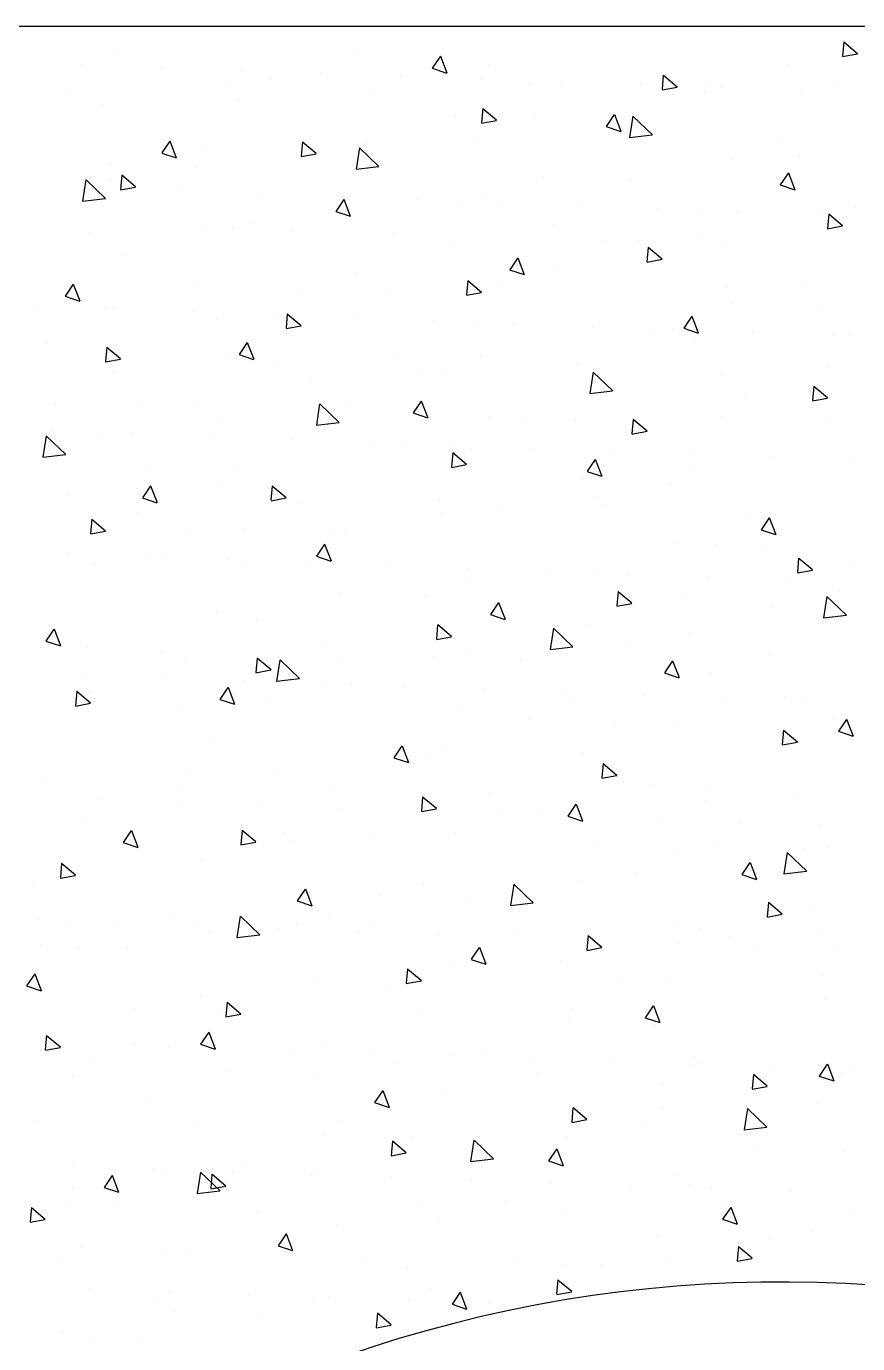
# Model space of a CAD drawing. Header units: inches. Extents: x 6.7 to 49.2, y 11 to 35.8.
# Drawn here: x 14.9612 to 15.2252, y 13.6612 to 14.0796 of the extents above; entities that cross this region are included whole.
import ezdxf

# ---------------------------------------------------------------- set-up
doc = ezdxf.new("R2010")
doc.units = ezdxf.units.IN
doc.header["$MEASUREMENT"] = 0
doc.layers.add('4', color=4, linetype='Continuous')

msp = doc.modelspace()

# ---------------------------------------------------------------- linework, layer by layer
at = {"layer": '4'}
for p, q in [((15.98709, 14.07961, 0.002), (14.48709, 14.07961, 0.002)), ((15.1466, 14.07875), (15.1466, 14.07875)), ((15.18722, 14.07786), (15.18722, 14.07786)), ((14.9897, 14.07167), (14.9897, 14.07167)), ((15.06528, 14.07168), (15.06528, 14.07168)), ((15.22077, 14.07465), (15.22037, 14.0701)), ((15.22038, 14.06999), (15.22516, 14.07087)), ((15.22079, 14.07469), (15.22516, 14.07102)), ((14.97864, 14.06748), (14.97864, 14.06748)), ((15.00401, 14.06655), (15.00401, 14.06655)), ((15.09265, 14.07012), (15.09009, 14.06633)), ((15.09268, 14.07016), (15.09473, 14.06483)), ((15.09282, 14.07071), (15.09282, 14.07071)), ((15.10783, 14.06718), (15.10783, 14.06718)), ((15.20291, 14.06751), (15.20291, 14.06751)), ((15.02937, 14.06563), (15.02937, 14.06563)), ((15.03903, 14.06287), (15.03903, 14.06287)), ((15.05474, 14.0647), (15.05474, 14.0647)), ((15.08011, 14.06377), (15.08011, 14.06377)), ((15.09009, 14.06632), (15.09469, 14.06477)), ((15.10547, 14.06285), (15.10547, 14.06285)), ((15.16345, 14.06408), (15.16305, 14.05952)), ((15.16347, 14.06412), (15.16785, 14.06044)), ((14.97359, 14.05843), (14.97359, 14.05843)), ((15.02461, 14.06136), (15.02461, 14.06136)), ((15.07008, 14.05821), (15.07008, 14.05821)), ((15.12111, 14.06113), (15.12111, 14.06113)), ((15.13084, 14.06192), (15.13084, 14.06192)), ((15.15621, 14.06099), (15.15621, 14.06099)), ((15.16307, 14.05942), (15.16784, 14.0603)), ((15.17665, 14.0587), (15.17665, 14.0587)), ((15.17698, 14.0618), (15.17698, 14.0618)), ((15.18157, 14.06007), (15.18157, 14.06007)), ((15.20694, 14.05914), (15.20694, 14.05914)), ((15.2176, 14.06091), (15.2176, 14.06091)), ((14.98525, 14.05484), (14.98525, 14.05484)), ((15.02844, 14.05651), (15.02844, 14.05651)), ((15.16657, 14.05798), (15.16657, 14.05798)), ((15.09759, 14.05112), (15.09759, 14.05112)), ((15.10614, 14.05351), (15.10574, 14.04895)), ((15.10615, 14.05354), (15.11053, 14.04987)), ((15.12288, 14.05067), (15.12288, 14.05067)), ((15.1479, 14.05158), (15.14535, 14.04779)), ((15.14676, 14.05235), (15.14676, 14.05235)), ((15.14794, 14.05162), (15.14999, 14.04628)), ((15.15378, 14.05109), (15.15273, 14.04432)), ((15.15381, 14.05111), (15.15999, 14.04518)), ((15.10575, 14.04884), (15.11053, 14.04972)), ((15.14534, 14.04778), (15.14995, 14.04623)), ((15.00671, 14.04318), (15.00415, 14.03939)), ((15.00675, 14.04322), (15.0088, 14.03788)), ((15.00788, 14.0431), (15.00788, 14.0431)), ((15.04882, 14.04293), (15.04842, 14.03838)), ((15.04883, 14.04297), (15.05321, 14.0393)), ((15.06737, 14.04167), (15.06737, 14.04167)), ((15.06908, 14.04282), (15.06908, 14.04282)), ((15.10437, 14.04287), (15.10437, 14.04287)), ((15.15272, 14.04433), (15.15996, 14.04518)), ((15.20087, 14.04265), (15.20087, 14.04265)), ((15.00415, 14.03937), (15.00876, 14.03783)), ((15.0182, 14.04044), (15.0182, 14.04044)), ((15.04843, 14.03827), (15.05321, 14.03915)), ((15.06694, 14.04099), (15.06589, 14.03421)), ((15.06696, 14.04101), (15.07315, 14.03508)), ((15.2067, 14.03865), (15.2067, 14.03865)), ((14.98776, 14.03576), (14.98776, 14.03576)), ((15.01531, 14.03479), (15.01531, 14.03479)), ((15.06588, 14.03423), (15.07312, 14.03507)), ((15.1855, 14.03719), (15.1855, 14.03719)), ((15.2032, 14.03308), (15.20524, 14.02774)), ((14.9801, 14.03089), (14.97904, 14.02411)), ((14.98012, 14.03091), (14.98631, 14.02497)), ((14.98798, 14.03099), (14.98798, 14.03099)), ((14.9915, 14.03236), (14.9911, 14.02781)), ((14.99152, 14.0324), (14.99589, 14.02873)), ((15.12539, 14.03159), (15.12539, 14.03159)), ((15.15293, 14.03062), (15.15293, 14.03062)), ((15.20316, 14.03304), (15.2006, 14.02925)), ((15.2006, 14.02924), (15.2052, 14.02769)), ((14.97904, 14.02413), (14.98628, 14.02497)), ((14.98401, 14.02836), (14.98401, 14.02836)), ((14.99112, 14.0277), (14.99589, 14.02858)), ((15.00937, 14.02743), (15.00937, 14.02743)), ((15.03474, 14.0265), (15.03474, 14.0265)), ((15.06011, 14.02558), (15.06011, 14.02558)), ((15.10611, 14.02651), (15.10611, 14.02651)), ((15.06197, 14.02464), (15.05941, 14.02085)), ((15.05941, 14.02083), (15.06401, 14.01929)), ((15.062, 14.02468), (15.06405, 14.01934)), ((15.08547, 14.02465), (15.08547, 14.02465)), ((15.09913, 14.02278), (15.09913, 14.02278)), ((15.11084, 14.02372), (15.11084, 14.02372)), ((15.1362, 14.0228), (15.1362, 14.0228)), ((15.16157, 14.02187), (15.16157, 14.02187)), ((15.17526, 14.02112), (15.17526, 14.02112)), ((15.18694, 14.02094), (15.18694, 14.02094)), ((15.22444, 14.02235), (15.22444, 14.02235)), ((15.03224, 14.01692), (15.03224, 14.01692)), ((15.12873, 14.01669), (15.12873, 14.01669)), ((15.2123, 14.02002), (15.2123, 14.02002)), ((15.21599, 14.02), (15.21559, 14.01544)), ((15.216, 14.02004), (15.22038, 14.01636)), ((14.98122, 14.014), (14.98122, 14.014)), ((15.01782, 14.01572), (15.01782, 14.01572)), ((15.02672, 14.01583), (15.02672, 14.01583)), ((15.04536, 14.01475), (15.04536, 14.01475)), ((15.07771, 14.01377), (15.07771, 14.01377)), ((15.1742, 14.01355), (15.1742, 14.01355)), ((15.2156, 14.01533), (15.22038, 14.01621)), ((15.09587, 14.01044), (15.09587, 14.01044)), ((15.14505, 14.01167), (15.14505, 14.01167)), ((15.15544, 14.01155), (15.15544, 14.01155)), ((15.15867, 14.00942), (15.15827, 14.00487)), ((15.15869, 14.00946), (15.16306, 14.00579)), ((15.18299, 14.01058), (15.18299, 14.01058)), ((14.99156, 14.0069), (14.99156, 14.0069)), ((15.11722, 14.0061), (15.11467, 14.00231)), ((15.11726, 14.00614), (15.11931, 14.0008)), ((15.15829, 14.00476), (15.16306, 14.00564)), ((15.06566, 14.00099), (15.06566, 14.00099)), ((15.11466, 14.00229), (15.11927, 14.00075)), ((15.12919, 14.00273), (15.12919, 14.00273)), ((14.97603, 13.99769), (14.97347, 13.9939)), ((14.97607, 13.99773), (14.97812, 13.9924)), ((15.01551, 13.99866), (15.01551, 13.99866)), ((15.04787, 13.99567), (15.04787, 13.99567)), ((15.10135, 13.99885), (15.10096, 13.9943)), ((15.10137, 13.99889), (15.10575, 13.99522)), ((15.112, 13.99843), (15.112, 13.99843)), ((15.18378, 13.99651), (15.18378, 13.99651)), ((15.20849, 13.99821), (15.20849, 13.99821)), ((14.97347, 13.99389), (14.97808, 13.99234)), ((15.07542, 13.9947), (15.07542, 13.9947)), ((15.10097, 13.99419), (15.10575, 13.99507)), ((15.1855, 13.9915), (15.1855, 13.9915)), ((14.96352, 13.99079), (14.96352, 13.99079)), ((14.98627, 13.99031), (14.98627, 13.99031)), ((14.98888, 13.98987), (14.98888, 13.98987)), ((15.01425, 13.98894), (15.01425, 13.98894)), ((15.03962, 13.98801), (15.03962, 13.98801)), ((15.04404, 13.98828), (15.04364, 13.98372)), ((15.04405, 13.98832), (15.04843, 13.98464)), ((15.06498, 13.98709), (15.06498, 13.98709)), ((15.17248, 13.98756), (15.16992, 13.98376)), ((15.17252, 13.9876), (15.17457, 13.98226)), ((15.21304, 13.99053), (15.21304, 13.99053)), ((15.02162, 13.98686), (15.02162, 13.98686)), ((15.04365, 13.98362), (15.04843, 13.9845)), ((15.09035, 13.98616), (15.09035, 13.98616)), ((15.10439, 13.98583), (15.10439, 13.98583)), ((15.11572, 13.98523), (15.11572, 13.98523)), ((15.14108, 13.98431), (15.14108, 13.98431)), ((15.16645, 13.98338), (15.16645, 13.98338)), ((15.16992, 13.98375), (15.17452, 13.98221)), ((14.96785, 13.97882), (14.96785, 13.97882)), ((15.03129, 13.97915), (15.02873, 13.97536)), ((15.03132, 13.97919), (15.03337, 13.97386)), ((15.15924, 13.98269), (15.15924, 13.98269)), ((15.17354, 13.98044), (15.17354, 13.98044)), ((15.19182, 13.98245), (15.19182, 13.98245)), ((15.21718, 13.98153), (15.21718, 13.98153)), ((15.22272, 13.98167), (15.22272, 13.98167)), ((14.98672, 13.9777), (14.98632, 13.97315)), ((14.98674, 13.97774), (14.99111, 13.97407)), ((15.025, 13.97515), (15.025, 13.97515)), ((15.02873, 13.97535), (15.03333, 13.9738)), ((15.07793, 13.97562), (15.07793, 13.97562)), ((15.10547, 13.97465), (15.10547, 13.97465)), ((14.98633, 13.97304), (14.99111, 13.97392)), ((15.03987, 13.97248), (15.03987, 13.97248)), ((15.13636, 13.97225), (15.13636, 13.97225)), ((15.14333, 13.97099), (15.14333, 13.97099)), ((15.21555, 13.97145), (15.21555, 13.97145)), ((14.98884, 13.96956), (14.98884, 13.96956)), ((15.05167, 13.96681), (15.05167, 13.96681)), ((15.08534, 13.96933), (15.08534, 13.96933)), ((15.09415, 13.96976), (15.09415, 13.96976)), ((15.14116, 13.96977), (15.14011, 13.96299)), ((15.14119, 13.96979), (15.14738, 13.96386)), ((15.18183, 13.96911), (15.18183, 13.96911)), ((15.14011, 13.96301), (15.14735, 13.96385)), ((15.1893, 13.96264), (15.1893, 13.96264)), ((15.21121, 13.96534), (15.21081, 13.96079)), ((15.21122, 13.96538), (15.2156, 13.96171)), ((14.97036, 13.95975), (14.97036, 13.95975)), ((14.9979, 13.95878), (14.9979, 13.95878)), ((15.01476, 13.95908), (15.01476, 13.95908)), ((15.05432, 13.95967), (15.05327, 13.95289)), ((15.05435, 13.95969), (15.06054, 13.95375)), ((15.06394, 13.96031), (15.06394, 13.96031)), ((15.08654, 13.96061), (15.08399, 13.95682)), ((15.08658, 13.96065), (15.08863, 13.95532)), ((15.21082, 13.96068), (15.2156, 13.96156)), ((15.02314, 13.95422), (15.02314, 13.95422)), ((15.05327, 13.95291), (15.06051, 13.95375)), ((15.08398, 13.95681), (15.08859, 13.95526)), ((15.10798, 13.95558), (15.10798, 13.95558)), ((15.11963, 13.95399), (15.11963, 13.95399)), ((15.13552, 13.95461), (15.13552, 13.95461)), ((15.15389, 13.95477), (15.15349, 13.95021)), ((15.1539, 13.95481), (15.15828, 13.95113)), ((15.18206, 13.95583), (15.18206, 13.95583)), ((15.21612, 13.95377), (15.21612, 13.95377)), ((14.96748, 13.94956), (14.96643, 13.94279)), ((14.96751, 13.94959), (14.9737, 13.94365)), ((14.96923, 13.95122), (14.96923, 13.95122)), ((14.98455, 13.94963), (14.98455, 13.94963)), ((14.9946, 13.95029), (14.9946, 13.95029)), ((15.1535, 13.95011), (15.15828, 13.95099)), ((15.01996, 13.94936), (15.01996, 13.94936)), ((15.04533, 13.94844), (15.04533, 13.94844)), ((15.0707, 13.94751), (15.0707, 13.94751)), ((15.08173, 13.94676), (15.08173, 13.94676)), ((15.09606, 13.94658), (15.09606, 13.94658)), ((15.12143, 13.94566), (15.12143, 13.94566)), ((14.96643, 13.94281), (14.97367, 13.94365)), ((15.09657, 13.9442), (15.09617, 13.93964)), ((15.09659, 13.94423), (15.10097, 13.94056)), ((15.10267, 13.94515), (15.10267, 13.94515)), ((15.1418, 13.94207), (15.13924, 13.93828)), ((15.14184, 13.94211), (15.14389, 13.93678)), ((15.1468, 13.94473), (15.1468, 13.94473)), ((15.17216, 13.9438), (15.17216, 13.9438)), ((15.19753, 13.94288), (15.19753, 13.94288)), ((15.2229, 13.94195), (15.2229, 13.94195)), ((15.00041, 13.9397), (15.00041, 13.9397)), ((15.02795, 13.93873), (15.02795, 13.93873)), ((15.09619, 13.93953), (15.10096, 13.94041)), ((15.13924, 13.93827), (15.14385, 13.93672)), ((15.17182, 13.93976), (15.17182, 13.93976)), ((15.00061, 13.93367), (14.99805, 13.92988)), ((15.00064, 13.93371), (15.00269, 13.92837)), ((15.02328, 13.93447), (15.02328, 13.93447)), ((15.03926, 13.93362), (15.03886, 13.92907)), ((15.03927, 13.93366), (15.04365, 13.92999)), ((15.13804, 13.93553), (15.13804, 13.93553)), ((15.16558, 13.93456), (15.16558, 13.93456)), ((14.97416, 13.93089), (14.97416, 13.93089)), ((14.99805, 13.92986), (15.00265, 13.92832)), ((15.03887, 13.92896), (15.04365, 13.92984)), ((15.09243, 13.92909), (15.09243, 13.92909)), ((15.14161, 13.93031), (15.14161, 13.93031)), ((14.99647, 13.92512), (14.99647, 13.92512)), ((15.0475, 13.92804), (15.0475, 13.92804)), ((15.09296, 13.92489), (15.09296, 13.92489)), ((15.11178, 13.92672), (15.11178, 13.92672)), ((15.14399, 13.92781), (15.14399, 13.92781)), ((15.18945, 13.92467), (15.18945, 13.92467)), ((14.98194, 13.92305), (14.98154, 13.9185)), ((14.98195, 13.92309), (14.98633, 13.91941)), ((15.19706, 13.92353), (15.1945, 13.91974)), ((15.19709, 13.92357), (15.19914, 13.91823)), ((14.98155, 13.91839), (14.98633, 13.91927)), ((15.01304, 13.91841), (15.01304, 13.91841)), ((15.03047, 13.91966), (15.03047, 13.91966)), ((15.05801, 13.91869), (15.05801, 13.91869)), ((15.06222, 13.91964), (15.06222, 13.91964)), ((15.1945, 13.91973), (15.1991, 13.91818)), ((14.9746, 13.91209), (14.9746, 13.91209)), ((15.05586, 13.91513), (15.05331, 13.91134)), ((15.0559, 13.91517), (15.05795, 13.90983)), ((15.16809, 13.91549), (15.16809, 13.91549)), ((15.18034, 13.91515), (15.18034, 13.91515)), ((15.19563, 13.91452), (15.19563, 13.91452)), ((14.98283, 13.90896), (14.98283, 13.90896)), ((14.99996, 13.91117), (14.99996, 13.91117)), ((15.00421, 13.91084), (15.00421, 13.91084)), ((15.02533, 13.91024), (15.02533, 13.91024)), ((15.03077, 13.90978), (15.03077, 13.90978)), ((15.0507, 13.90931), (15.0507, 13.90931)), ((15.0533, 13.91132), (15.05791, 13.90978)), ((15.07606, 13.90839), (15.07606, 13.90839)), ((15.20643, 13.91069), (15.20603, 13.90613)), ((15.20644, 13.91072), (15.21082, 13.90705)), ((15.22375, 13.90933), (15.22375, 13.90933)), ((15.10095, 13.90448), (15.10095, 13.90448)), ((15.10143, 13.90746), (15.10143, 13.90746)), ((15.1268, 13.90653), (15.1268, 13.90653)), ((15.14184, 13.90667), (15.14184, 13.90667)), ((15.15216, 13.90561), (15.15216, 13.90561)), ((15.17753, 13.90468), (15.17753, 13.90468)), ((15.20289, 13.90375), (15.20289, 13.90375)), ((15.20604, 13.90602), (15.21082, 13.9069)), ((15.06052, 13.89961), (15.06052, 13.89961)), ((15.14911, 13.90011), (15.14871, 13.89556)), ((15.14912, 13.90015), (15.1535, 13.89648)), ((15.21928, 13.90032), (15.21928, 13.90032)), ((15.08806, 13.89864), (15.08806, 13.89864)), ((15.11112, 13.89659), (15.10856, 13.8928)), ((15.11116, 13.89663), (15.11321, 13.89129)), ((15.14872, 13.89545), (15.1535, 13.89633)), ((15.17011, 13.89909), (15.17011, 13.89909)), ((15.19814, 13.89544), (15.19814, 13.89544)), ((15.21539, 13.89855), (15.21434, 13.89177)), ((15.21542, 13.89857), (15.22161, 13.89263)), ((15.02156, 13.8938), (15.02156, 13.8938)), ((15.10856, 13.89278), (15.11317, 13.89124)), ((15.21434, 13.89179), (15.22158, 13.89263)), ((14.96993, 13.88818), (14.96737, 13.88439)), ((14.96997, 13.88822), (14.97201, 13.88289)), ((15.03426, 13.8908), (15.03426, 13.8908)), ((15.09072, 13.88841), (15.09072, 13.88841)), ((15.09179, 13.88954), (15.09139, 13.88499)), ((15.09181, 13.88958), (15.09618, 13.8859)), ((15.12855, 13.88845), (15.1275, 13.88167)), ((15.12858, 13.88847), (15.13477, 13.88253)), ((15.13989, 13.88964), (15.13989, 13.88964)), ((14.96737, 13.88438), (14.97197, 13.88283)), ((14.98049, 13.88276), (14.98049, 13.88276)), ((15.05513, 13.8836), (15.05513, 13.8836)), ((15.0914, 13.88488), (15.09618, 13.88576)), ((15.1275, 13.88169), (15.13473, 13.88253)), ((15.15162, 13.88338), (15.15162, 13.88338)), ((15.17189, 13.88663), (15.17189, 13.88663)), ((15.0041, 13.88068), (15.0041, 13.88068)), ((15.03447, 13.87897), (15.03408, 13.87441)), ((15.03449, 13.87901), (15.03887, 13.87533)), ((15.04171, 13.87834), (15.04066, 13.87157)), ((15.04174, 13.87836), (15.04792, 13.87243)), ((15.0605, 13.87896), (15.0605, 13.87896)), ((15.09057, 13.87956), (15.09057, 13.87956)), ((15.10059, 13.88045), (15.10059, 13.88045)), ((15.11812, 13.87859), (15.11812, 13.87859)), ((15.19708, 13.88023), (15.19708, 13.88023)), ((15.01133, 13.87773), (15.01133, 13.87773)), ((15.03409, 13.87431), (15.03886, 13.87519)), ((15.16638, 13.87805), (15.16382, 13.87426)), ((15.16382, 13.87424), (15.16842, 13.8727)), ((15.16641, 13.87809), (15.16846, 13.87275)), ((15.17862, 13.87448), (15.17862, 13.87448)), ((14.97947, 13.8736), (14.97947, 13.8736)), ((15.00484, 13.87268), (15.00484, 13.87268)), ((15.03021, 13.87175), (15.03021, 13.87175)), ((15.04066, 13.87158), (15.04789, 13.87243)), ((15.05557, 13.87082), (15.05557, 13.87082)), ((15.06432, 13.87075), (15.06432, 13.87075)), ((14.97716, 13.86839), (14.97676, 13.86384)), ((14.97717, 13.86843), (14.98155, 13.86476)), ((14.98111, 13.86828), (14.98111, 13.86828)), ((15.02518, 13.86964), (15.02263, 13.86585)), ((15.02263, 13.86584), (15.02723, 13.86429)), ((15.02522, 13.86968), (15.02727, 13.86435)), ((15.08094, 13.8699), (15.08094, 13.8699)), ((15.10631, 13.86897), (15.10631, 13.86897)), ((15.13167, 13.86804), (15.13167, 13.86804)), ((15.15704, 13.86712), (15.15704, 13.86712)), ((15.18241, 13.86619), (15.18241, 13.86619)), ((15.20194, 13.86658), (15.20194, 13.86658)), ((14.97677, 13.86373), (14.98155, 13.86461)), ((14.983, 13.86369), (14.983, 13.86369)), ((15.01055, 13.86272), (15.01055, 13.86272)), ((15.03839, 13.86534), (15.03839, 13.86534)), ((15.09923, 13.8638), (15.09923, 13.8638)), ((15.13489, 13.86512), (15.13489, 13.86512)), ((15.20777, 13.86526), (15.20777, 13.86526)), ((15.12063, 13.85952), (15.12063, 13.85952)), ((15.14817, 13.85855), (15.14817, 13.85855)), ((15.16839, 13.85841), (15.16839, 13.85841)), ((15.21756, 13.85964), (15.21756, 13.85964)), ((15.22163, 13.85951), (15.21908, 13.85571)), ((15.22167, 13.85955), (15.22372, 13.85421)), ((15.20164, 13.85603), (15.20125, 13.85148)), ((15.20166, 13.85607), (15.20604, 13.8524)), ((15.21907, 13.8557), (15.22368, 13.85416)), ((15.01984, 13.85312), (15.01984, 13.85312)), ((15.08044, 13.8511), (15.07788, 13.84731)), ((15.08048, 13.85114), (15.08253, 13.84581)), ((15.09437, 13.8507), (15.09437, 13.8507)), ((15.20126, 13.85137), (15.20603, 13.85225)), ((15.07788, 13.8473), (15.08249, 13.84575)), ((15.089, 13.84773), (15.089, 13.84773)), ((15.13817, 13.84896), (15.13817, 13.84896)), ((15.14433, 13.84546), (15.14393, 13.8409)), ((15.14434, 13.8455), (15.14872, 13.84182)), ((15.01306, 13.84364), (15.01306, 13.84364)), ((15.0406, 13.84267), (15.0406, 13.84267)), ((15.14394, 13.8408), (15.14872, 13.84168)), ((14.96626, 13.83939), (14.96626, 13.83939)), ((15.00961, 13.83705), (15.00961, 13.83705)), ((15.05878, 13.83828), (15.05878, 13.83828)), ((15.15068, 13.83947), (15.15068, 13.83947)), ((15.15925, 13.83894), (15.15925, 13.83894)), ((15.17822, 13.8385), (15.17822, 13.8385)), ((14.98519, 13.83403), (14.98519, 13.83403)), ((15.01055, 13.8331), (15.01055, 13.8331)), ((15.08701, 13.83489), (15.08661, 13.83033)), ((15.08702, 13.83492), (15.0914, 13.83125)), ((15.10822, 13.83602), (15.10822, 13.83602)), ((15.1357, 13.83256), (15.13314, 13.82877)), ((15.13573, 13.8326), (15.13778, 13.82727)), ((15.1769, 13.8338), (15.1769, 13.8338)), ((15.20471, 13.83579), (15.20471, 13.83579)), ((15.03592, 13.83217), (15.03592, 13.83217)), ((15.06129, 13.83125), (15.06129, 13.83125)), ((15.08662, 13.83022), (15.0914, 13.8311)), ((15.08665, 13.83032), (15.08665, 13.83032)), ((15.11202, 13.82939), (15.11202, 13.82939)), ((15.12443, 13.83066), (15.12443, 13.83066)), ((15.13314, 13.82876), (15.13774, 13.82721)), ((15.13739, 13.82847), (15.13739, 13.82847)), ((14.97939, 13.8276), (14.97939, 13.8276)), ((14.99451, 13.82416), (14.99195, 13.82037)), ((14.99454, 13.8242), (14.99659, 13.81886)), ((15.02969, 13.82431), (15.02929, 13.81976)), ((15.02971, 13.82435), (15.03408, 13.82068)), ((15.16275, 13.82754), (15.16275, 13.82754)), ((15.18812, 13.82661), (15.18812, 13.82661)), ((15.21349, 13.82569), (15.21349, 13.82569)), ((14.99195, 13.82035), (14.99655, 13.81881)), ((15.02931, 13.81965), (15.03408, 13.82053)), ((15.04311, 13.8236), (15.04311, 13.8236)), ((15.04602, 13.8209), (15.04602, 13.8209)), ((15.07065, 13.82263), (15.07065, 13.82263)), ((15.09751, 13.82312), (15.09751, 13.82312)), ((15.14251, 13.82068), (15.14251, 13.82068)), ((15.16667, 13.81773), (15.16667, 13.81773)), ((15.18074, 13.81943), (15.18074, 13.81943)), ((15.20278, 13.81722), (15.20173, 13.81045)), ((15.20281, 13.81725), (15.20899, 13.81131)), ((15.20828, 13.81846), (15.20828, 13.81846)), ((15.21584, 13.81896), (15.21584, 13.81896)), ((14.97238, 13.81374), (14.97198, 13.80918)), ((14.97239, 13.81378), (14.97677, 13.8101)), ((15.01686, 13.81478), (15.01686, 13.81478)), ((15.19095, 13.81402), (15.1884, 13.81023)), ((15.19099, 13.81406), (15.19304, 13.80873)), ((14.97199, 13.80908), (14.97676, 13.80996)), ((15.11597, 13.80714), (15.12215, 13.80121)), ((15.13645, 13.80828), (15.13645, 13.80828)), ((15.15448, 13.81061), (15.15448, 13.81061)), ((15.18839, 13.81022), (15.193, 13.80867)), ((15.20173, 13.81047), (15.20896, 13.81131)), ((14.96308, 13.80675), (14.96308, 13.80675)), ((15.04976, 13.80562), (15.0472, 13.80183)), ((15.0498, 13.80566), (15.05185, 13.80032)), ((15.07317, 13.80355), (15.07317, 13.80355)), ((15.08728, 13.80705), (15.08728, 13.80705)), ((15.11594, 13.80712), (15.11489, 13.80034)), ((15.0472, 13.80181), (15.05181, 13.80027)), ((15.10071, 13.80258), (15.10071, 13.80258)), ((15.11489, 13.80036), (15.12212, 13.8012)), ((15.19686, 13.80138), (15.19646, 13.79682)), ((15.19688, 13.80141), (15.20125, 13.79774)), ((15.21079, 13.79938), (15.21079, 13.79938)), ((14.96519, 13.79583), (14.96519, 13.79583)), ((14.97389, 13.79495), (14.97389, 13.79495)), ((14.99055, 13.7949), (14.99055, 13.7949)), ((15.00789, 13.79638), (15.00789, 13.79638)), ((15.0291, 13.79702), (15.02805, 13.79024)), ((15.02913, 13.79704), (15.03531, 13.79111)), ((15.04691, 13.79474), (15.04691, 13.79474)), ((15.05706, 13.7976), (15.05706, 13.7976)), ((15.07038, 13.79472), (15.07038, 13.79472)), ((15.19647, 13.79671), (15.20125, 13.79759)), ((15.01592, 13.79397), (15.01592, 13.79397)), ((15.01936, 13.7918), (15.01936, 13.7918)), ((15.02805, 13.79026), (15.03528, 13.7911)), ((15.04129, 13.79305), (15.04129, 13.79305)), ((15.06665, 13.79212), (15.06665, 13.79212)), ((15.09202, 13.7912), (15.09202, 13.7912)), ((15.11585, 13.79158), (15.11585, 13.79158)), ((15.13954, 13.7908), (15.13915, 13.78625)), ((15.13956, 13.79084), (15.14394, 13.78717)), ((15.16687, 13.7945), (15.16687, 13.7945)), ((15.17519, 13.79312), (15.17519, 13.79312)), ((15.18454, 13.79057), (15.18454, 13.79057)), ((15.21234, 13.79135), (15.21234, 13.79135)), ((14.9656, 13.78768), (14.9656, 13.78768)), ((14.97767, 13.78692), (14.97767, 13.78692)), ((14.99314, 13.78671), (14.99314, 13.78671)), ((15.10502, 13.78708), (15.10246, 13.78329)), ((15.10506, 13.78712), (15.1071, 13.78178)), ((15.13916, 13.78614), (15.14393, 13.78702)), ((15.14275, 13.78934), (15.14275, 13.78934)), ((15.16812, 13.78842), (15.16812, 13.78842)), ((15.19348, 13.78749), (15.19348, 13.78749)), ((15.21885, 13.78656), (15.21885, 13.78656)), ((15.0958, 13.78244), (15.0958, 13.78244)), ((15.10246, 13.78327), (15.10706, 13.78173)), ((15.10322, 13.7835), (15.10322, 13.7835)), ((15.13076, 13.78253), (15.13076, 13.78253)), ((14.96383, 13.77867), (14.96127, 13.77488)), ((14.96386, 13.77871), (14.96591, 13.77338)), ((15.08223, 13.78023), (15.08183, 13.77568)), ((15.08224, 13.78027), (15.08662, 13.77659)), ((15.21412, 13.77828), (15.21412, 13.77828)), ((14.96127, 13.77487), (14.96587, 13.77333)), ((15.05365, 13.77646), (15.05365, 13.77646)), ((15.07697, 13.77469), (15.07697, 13.77469)), ((15.08184, 13.77557), (15.08662, 13.77645)), ((15.15014, 13.77624), (15.15014, 13.77624)), ((15.16495, 13.77706), (15.16495, 13.77706)), ((15.01641, 13.77176), (15.01641, 13.77176)), ((15.02491, 13.76966), (15.02451, 13.7651)), ((15.02493, 13.76969), (15.0293, 13.76602)), ((15.21459, 13.77052), (15.21459, 13.77052)), ((14.99565, 13.76763), (14.99565, 13.76763)), ((15.02319, 13.76666), (15.02319, 13.76666)), ((15.02452, 13.765), (15.0293, 13.76588)), ((15.08556, 13.76638), (15.08556, 13.76638)), ((15.13473, 13.7676), (15.13473, 13.7676)), ((15.16027, 13.76854), (15.15772, 13.76475)), ((15.16031, 13.76858), (15.16236, 13.76324)), ((15.13327, 13.76346), (15.13327, 13.76346)), ((15.15771, 13.76473), (15.16232, 13.76319)), ((15.16082, 13.76249), (15.16082, 13.76249)), ((14.96759, 13.75908), (14.9672, 13.75453)), ((14.96761, 13.75912), (14.97199, 13.75545)), ((14.97006, 13.75734), (14.97006, 13.75734)), ((15.01908, 13.76013), (15.01653, 13.75634)), ((15.01912, 13.76017), (15.02117, 13.75484)), ((14.96721, 13.75442), (14.97198, 13.7553)), ((14.99543, 13.75641), (14.99543, 13.75641)), ((15.00617, 13.7557), (15.00617, 13.7557)), ((15.01652, 13.75633), (15.02113, 13.75478)), ((15.0208, 13.75549), (15.0208, 13.75549)), ((15.04616, 13.75456), (15.04616, 13.75456)), ((15.05534, 13.75693), (15.05534, 13.75693)), ((15.07153, 13.75363), (15.07153, 13.75363)), ((15.10702, 13.75465), (15.10702, 13.75465)), ((14.98152, 13.75051), (14.98152, 13.75051)), ((15.07801, 13.75028), (15.07801, 13.75028)), ((15.0969, 13.75271), (15.0969, 13.75271)), ((15.12226, 13.75178), (15.12226, 13.75178)), ((15.14763, 13.75085), (15.14763, 13.75085)), ((15.173, 13.74993), (15.173, 13.74993)), ((15.17347, 13.75245), (15.17347, 13.75245)), ((15.1745, 13.75006), (15.1745, 13.75006)), ((15.19836, 13.749), (15.19836, 13.749)), ((15.21553, 13.75), (15.21297, 13.74621)), ((15.21557, 13.75004), (15.21762, 13.7447)), ((14.97595, 13.74625), (14.97595, 13.74625)), ((15.0257, 13.74758), (15.0257, 13.74758)), ((15.05325, 13.74661), (15.05325, 13.74661)), ((15.12348, 13.74714), (15.12348, 13.74714)), ((15.19208, 13.74672), (15.19168, 13.74217)), ((15.19209, 13.74676), (15.19647, 13.74308)), ((15.21297, 13.74619), (15.21758, 13.74465)), ((15.21997, 13.74691), (15.21997, 13.74691)), ((15.22373, 13.74807), (15.22373, 13.74807)), ((15.07434, 13.74159), (15.07178, 13.7378)), ((15.07438, 13.74163), (15.07642, 13.7363)), ((15.09408, 13.74177), (15.09408, 13.74177)), ((15.16333, 13.74341), (15.16333, 13.74341)), ((15.19087, 13.74244), (15.19087, 13.74244)), ((15.19169, 13.74206), (15.19647, 13.74294)), ((14.99945, 13.73877), (14.99945, 13.73877)), ((15.07178, 13.73779), (15.07638, 13.73624)), ((15.13476, 13.73615), (15.13436, 13.73159)), ((15.13478, 13.73619), (15.13916, 13.73251)), ((15.16323, 13.73638), (15.16323, 13.73638)), ((15.2124, 13.73761), (15.2124, 13.73761)), ((14.96479, 13.73225), (14.96479, 13.73225)), ((15.06128, 13.73203), (15.06128, 13.73203)), ((15.13438, 13.73148), (15.13915, 13.73237)), ((15.13707, 13.7346), (15.13707, 13.7346)), ((15.19017, 13.7359), (15.18911, 13.72912)), ((15.19019, 13.73592), (15.19638, 13.72999)), ((15.01469, 13.73109), (15.01469, 13.73109)), ((15.15777, 13.7318), (15.15777, 13.7318)), ((15.18911, 13.72914), (15.19635, 13.72998)), ((15.05576, 13.72754), (15.05576, 13.72754)), ((15.07745, 13.72557), (15.07705, 13.72102)), ((15.07746, 13.72561), (15.08184, 13.72194)), ((15.0833, 13.72657), (15.0833, 13.72657)), ((15.08384, 13.7257), (15.08384, 13.7257)), ((15.10333, 13.7258), (15.10227, 13.71902)), ((15.10335, 13.72582), (15.10954, 13.71988)), ((15.13302, 13.72693), (15.13302, 13.72693)), ((15.07706, 13.72091), (15.08183, 13.72179)), ((15.10227, 13.71904), (15.10951, 13.71988)), ((15.12959, 13.72305), (15.12704, 13.71926)), ((15.12963, 13.72309), (15.13168, 13.71776)), ((15.19338, 13.72337), (15.19338, 13.72337)), ((15.22093, 13.7224), (15.22093, 13.7224)), ((14.97578, 13.71776), (14.97578, 13.71776)), ((15.00114, 13.71684), (15.00114, 13.71684)), ((15.01649, 13.7157), (15.01543, 13.70892)), ((15.01651, 13.71572), (15.0227, 13.70978)), ((15.02651, 13.71591), (15.02651, 13.71591)), ((15.0295, 13.71872), (15.0295, 13.71872)), ((15.05363, 13.71625), (15.05363, 13.71625)), ((15.12704, 13.71925), (15.13164, 13.7177)), ((14.9884, 13.71465), (14.98585, 13.71086)), ((14.98844, 13.71469), (14.99049, 13.70935)), ((15.00445, 13.71502), (15.00445, 13.71502)), ((15.02013, 13.715), (15.01973, 13.71045)), ((15.01974, 13.71034), (15.02452, 13.71122)), ((15.02014, 13.71504), (15.02452, 13.71137)), ((15.05188, 13.71498), (15.05188, 13.71498)), ((15.07724, 13.71406), (15.07724, 13.71406)), ((15.10261, 13.71313), (15.10261, 13.71313)), ((15.12798, 13.7122), (15.12798, 13.7122)), ((15.15334, 13.71128), (15.15334, 13.71128)), ((15.16713, 13.71455), (15.16713, 13.71455)), ((15.17175, 13.71177), (15.17175, 13.71177)), ((14.97573, 13.71069), (14.97573, 13.71069)), ((14.98584, 13.71085), (14.99045, 13.7093)), ((15.01543, 13.70894), (15.02267, 13.70978)), ((15.17871, 13.71035), (15.17871, 13.71035)), ((15.20408, 13.70942), (15.20408, 13.70942)), ((14.96281, 13.70443), (14.96241, 13.69987)), ((14.96283, 13.70447), (14.9672, 13.70079)), ((14.97424, 13.70557), (14.97424, 13.70557)), ((14.98915, 13.70607), (14.98915, 13.70607)), ((15.03461, 13.70292), (15.03461, 13.70292)), ((15.08564, 13.70585), (15.08564, 13.70585)), ((15.11336, 13.70652), (15.11336, 13.70652)), ((15.1311, 13.7027), (15.1311, 13.7027)), ((15.18213, 13.70562), (15.18213, 13.70562)), ((15.18485, 13.70451), (15.18229, 13.70072)), ((15.18489, 13.70455), (15.18694, 13.69922)), ((15.22344, 13.70332), (15.22344, 13.70332)), ((14.96242, 13.69977), (14.9672, 13.70065)), ((15.05956, 13.69868), (15.05956, 13.69868)), ((15.09236, 13.70109), (15.09236, 13.70109)), ((15.18229, 13.70071), (15.1869, 13.69916)), ((15.04366, 13.69611), (15.0411, 13.69232)), ((15.0437, 13.69615), (15.04574, 13.69081)), ((15.16151, 13.6957), (15.16151, 13.6957)), ((15.19718, 13.69451), (15.19718, 13.69451)), ((15.21069, 13.69693), (15.21069, 13.69693)), ((14.97824, 13.69162), (14.97824, 13.69162)), ((15.00579, 13.69065), (15.00579, 13.69065)), ((15.01297, 13.69041), (15.01297, 13.69041)), ((15.0411, 13.6923), (15.0457, 13.69076)), ((15.1873, 13.69207), (15.1869, 13.68751)), ((15.18731, 13.6921), (15.19169, 13.68843)), ((14.97242, 13.68781), (14.97242, 13.68781)), ((15.06891, 13.68759), (15.06891, 13.68759)), ((15.11587, 13.68745), (15.11587, 13.68745)), ((15.1313, 13.68625), (15.1313, 13.68625)), ((15.14341, 13.68648), (15.14341, 13.68648)), ((15.1654, 13.68736), (15.1654, 13.68736)), ((15.18691, 13.6874), (15.19169, 13.68828)), ((15.08212, 13.68502), (15.08212, 13.68502)), ((14.98114, 13.67864), (14.98114, 13.67864)), ((15.00651, 13.67771), (15.00651, 13.67771)), ((15.08961, 13.67863), (15.08961, 13.67863)), ((15.09892, 13.67757), (15.09636, 13.67378)), ((15.09895, 13.67761), (15.101, 13.67227)), ((15.12998, 13.68149), (15.12958, 13.67694)), ((15.12959, 13.67683), (15.13437, 13.67771)), ((15.13, 13.68153), (15.13437, 13.67786)), ((15.00273, 13.67434), (15.00273, 13.67434)), ((15.03188, 13.67678), (15.03188, 13.67678)), ((15.05191, 13.67557), (15.05191, 13.67557)), ((15.05724, 13.67586), (15.05724, 13.67586)), ((15.08261, 13.67493), (15.08261, 13.67493)), ((15.09636, 13.67376), (15.10096, 13.67222)), ((15.10798, 13.674), (15.10798, 13.674)), ((15.0083, 13.67157), (15.0083, 13.67157)), ((15.03584, 13.6706), (15.03584, 13.6706)), ((15.07266, 13.67092), (15.07227, 13.66636)), ((15.07268, 13.67096), (15.07706, 13.66728)), ((14.97252, 13.66489), (14.97252, 13.66489)), ((15.07228, 13.66626), (15.07705, 13.66714)), ((14.98204, 13.66276), (14.98204, 13.66276)), ((14.99677, 13.66163), (14.99677, 13.66163))]:
    msp.add_line(p, q, dxfattribs=at)
msp.add_arc((15.2011, 13.26223, 0.002), 0.41857, 48.5705, 128.3538, dxfattribs=at)

doc.saveas('drawing.dxf')
